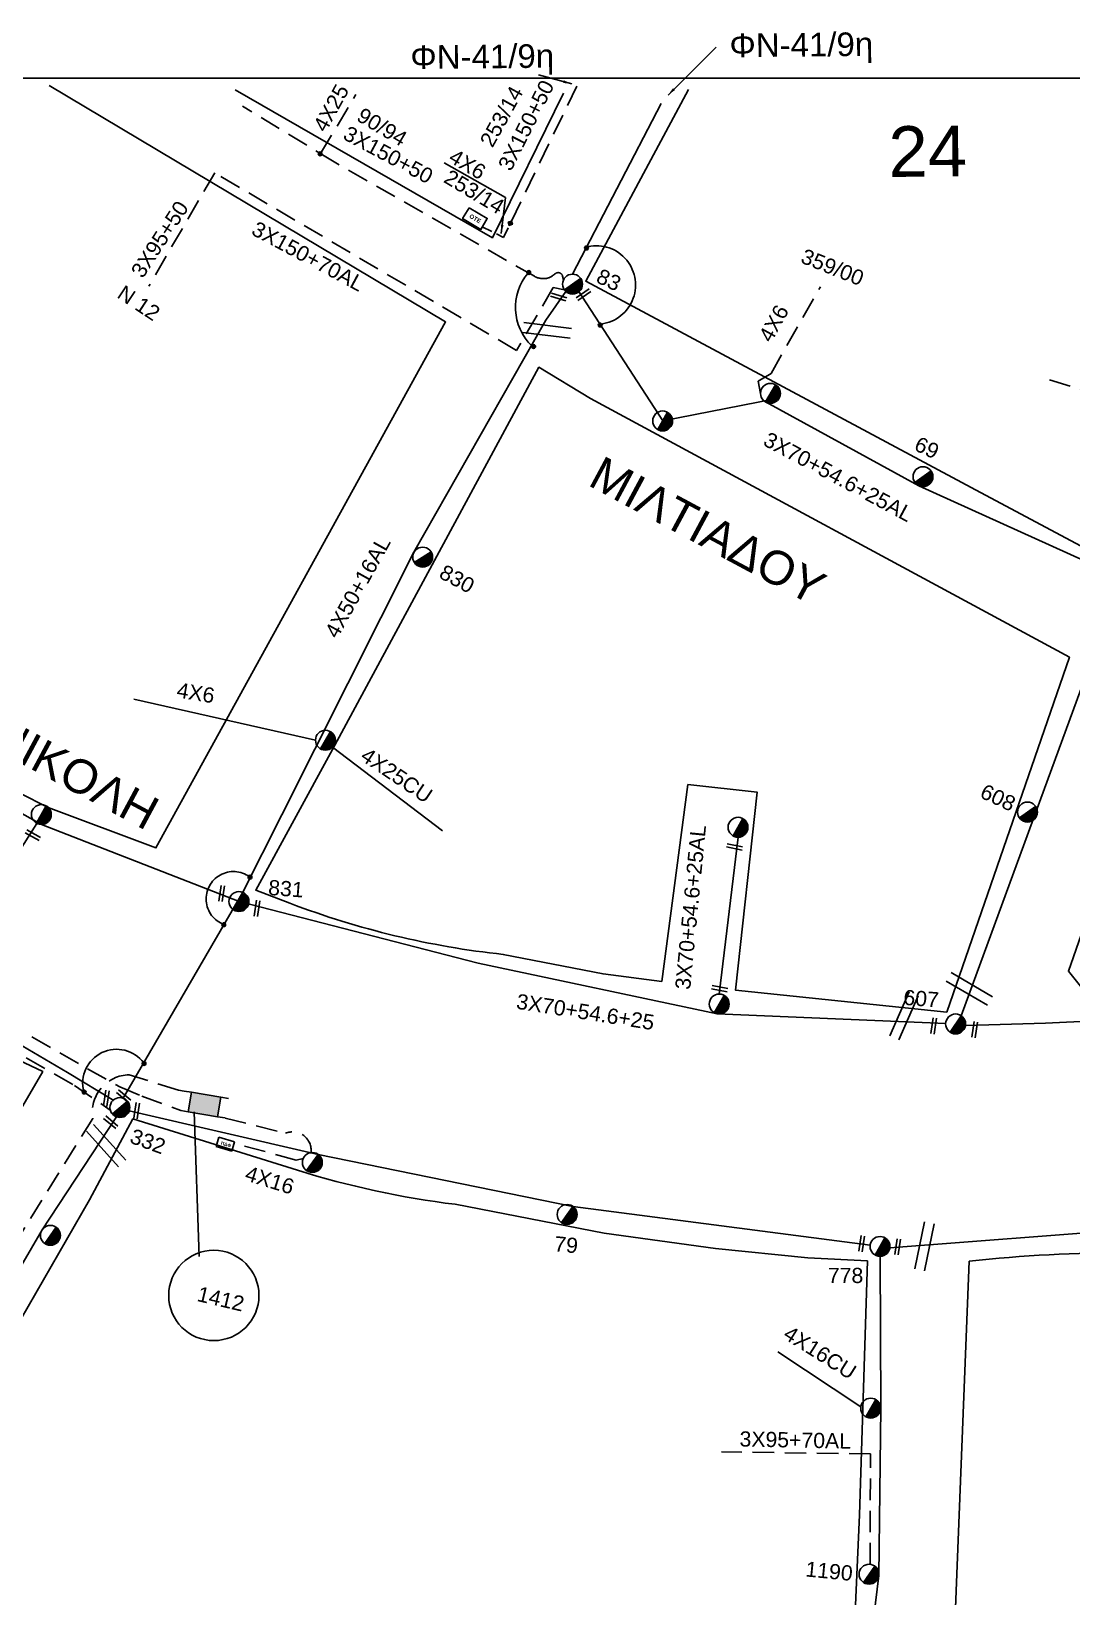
# Model space of a CAD drawing. Header units: millimetres. Extents: x 898 to 5598, y 789 to 3443.
# Drawn here: x 2477 to 2600.3, y 1619 to 1804.5 of the extents above; entities that cross this region are included whole.
import ezdxf

# ---------------------------------------------------------------- set-up
doc = ezdxf.new("R2010")
doc.units = ezdxf.units.MM
doc.linetypes.add('DASHED', pattern=[19.05, 12.7, -6.35])
for name, color, linetype in [('Link Box 4 Διευθύνσεων', 7, 'Continuous'), ('Pillar OTE', 7, 'Continuous'), ('Pillar Δημοτικού Φωτισμού', 7, 'Continuous'), ('Άγνωστα', 7, 'Continuous'), ('Γυμνά εναέρια ΧΤ και ΦΟΠ (3Φ)   4x50+16AL', 7, 'Continuous'), ('Εναέρια παροχή ΧΤ 4x16', 7, 'SYN_LINE'), ('Επιγραφές - Σχήματα', 7, 'Continuous'), ('Καλώδια ΧΤ   3x150+50AL XLPE', 7, 'DASHED'), ('Καλώδια ΧΤ   3x150+70AL', 7, 'DASHED'), ('Καλώδια ΧΤ   3x150AL+50CU', 7, 'DASHED'), ('Καλώδια ΧΤ   3x150AL+50XLPE', 7, 'DASHED'), ('Καλώδια ΧΤ   4x25CU', 7, 'DASHED'), ('Μηχανική τομή', 7, 'Continuous'), ('Στύλος ΦΜ', 7, 'Continuous'), ('Στύλος ΦΜ @ 1', 7, 'Continuous'), ('Συνδέσεις', 7, 'Continuous'), ('Συνεστραμμένα ΧΤ   3x70+54.6+25 AL', 7, 'SYN_LINE'), ('Συνεστραμμένα ΧΤ   4x120+25 AL', 7, 'SYN_LINE'), ('Τομή', 7, 'Continuous'), ('Υπόβαθρο ΔΕΗ', 7, 'Continuous'), ('Υπόγεια καλώδια Παροχών ΧΤ   4x16CU', 7, 'DASHED'), ('Υπόγεια καλώδια Παροχών ΧΤ   4x25', 7, 'DASHED'), ('Υπόγεια καλώδια Παροχών ΧΤ   4x6', 7, 'DASHED')]:
    doc.layers.add(name, color=color, linetype=linetype)
doc.styles.add('arial', font='arial.ttf')
doc.styles.get("Standard").update_dxf_attribs({"font": 'arial.ttf'})
doc.linetypes.add('SYN_LINE', pattern='A,0.5,-0.0001,["/\\/\\/\\/",Standard,S=0.1,R=0,X=0,Y=-0.05],-0.25', length=0.7501)
doc.dimstyles.new('ISO-25', dxfattribs={"dimtxt": 2.5, "dimasz": 2.5, "dimexe": 1.25, "dimexo": 0.625, "dimtad": 1, "dimtxsty": 'Standard', "dimcen": 2.5, "dimadec": 0, "dimazin": 0, "dimtfac": 1, "dimtmove": 0, "dimatfit": 3, "dimfxl": 1, "dimarcsym": 0})

# ---------------------------------------------------------------- blocks, each defined once
blk = doc.blocks.new('ΥΠΑΡΧΩΝ ΤΣΙΜΕΝΤΕΝΙΟΣ ΣΤΥΛΟΣ')
at = {"layer": 'Στύλος ΦΜ'}
blk.add_hatch(color=7, dxfattribs=at).paths.add_polyline_path([(-1.29, -2.28, 0.574793), (2.62, 0, 0.268822), (1.3, 2.27)])
at = {"layer": 'Στύλος ΦΜ', "color": 7}
blk.add_line((-1.29, -2.28), (1.3, 2.27), dxfattribs=at)
blk.add_circle((0, 0), 2.62, dxfattribs=at)
at = {"layer": 'Στύλος ΦΜ', "flags": 4}
for tag, p in [('ΑΡΙΘΜΟΣ', (-4.68, 8.05)), ('ΤΥΠΟΣ', (-4.91, 3.03))]:
    blk.add_attdef(tag, p, '', height=4, dxfattribs=at)
blk = doc.blocks.new('LINK BOX 4 ΑΝΑΧΩΡΗΣΕΩΝ')
at = {"layer": 'Link Box 4 Διευθύνσεων', "ltscale": 40}
blk.add_hatch(color=256, dxfattribs=at).paths.add_polyline_path([(-3.54, 0), (-3.54, -4.67), (3.54, -4.67), (3.54, 0)])
for p, q in [((-3.54, 0), (-5.33, 0)), ((5.33, 0), (3.54, 0)), ((-3.54, -4.67), (-5.33, -4.67)), ((5.33, -4.67), (3.54, -4.67))]:
    blk.add_line(p, q, dxfattribs=at)
blk.add_lwpolyline([(-3.54, -4.67), (-3.54, 0), (3.54, 0), (3.54, -4.67)], close=True, dxfattribs=at)
blk = doc.blocks.new('ΤΟΜΗ')
at = {"layer": 'Τομή', "ltscale": 40}
for p, q in [((-5.68, 0), (5.68, 0)), ((5.68, -2.33), (-5.68, -2.33))]:
    blk.add_line(p, q, dxfattribs=at)
blk = doc.blocks.new('ΜΗΧΑΝΙΚΗ ΤΟΜΗ')
at = {"layer": 'Μηχανική τομή', "ltscale": 40}
for p, q in [((-1.89, 0.78), (1.89, 0.78)), ((1.89, 0), (-1.89, 0))]:
    blk.add_line(p, q, dxfattribs=at)
blk = doc.blocks.new('_ΣΥΝΔΕΣΗ')
at = {"layer": 'Συνδέσεις', "linetype": 'SYN_LINE', "ltscale": 40}
blk.add_hatch(color=256, dxfattribs=at).paths.add_polyline_path([(0.5, -0.01, 1), (-0.5, -0.01, 1)])
at = {"layer": 'Συνδέσεις'}
blk.add_circle((0, -0.01), 0.5, dxfattribs=at)
blk = doc.blocks.new('PILLAR ΔΗΜΟΤΙΚΟΥ ΦΩΤΙΣΜΟΥ')
at = {"layer": 'Pillar Δημοτικού Φωτισμού', "ltscale": 40}
for p, q in [((-3.64, 2), (3.07, 2)), ((-3.64, -2), (-3.64, 2)), ((3.07, 2), (3.07, -2)), ((3.07, -2), (-3.64, -2))]:
    blk.add_line(p, q, dxfattribs=at)
at = {"layer": 'Pillar Δημοτικού Φωτισμού', "insert": (-2.13, 0.69), "char_height": 1.3575, "width": 109.961, "attachment_point": 1}
blk.add_mtext('{\\fArial|b1|i0|c161|p34;ΠΔΦ}', dxfattribs=at)
blk = doc.blocks.new('TSONTA XT1')
at = {"ltscale": 40}
h = blk.add_hatch(color=256, dxfattribs=at)
h.dxf.hatch_style = 1
h.paths.add_polyline_path([(595.96, 2487.66), (597.07, 2488.77), (595.96, 2489.87), (594.85, 2488.77)])
blk.add_lwpolyline([(594.85, 2488.77), (595.96, 2489.87), (597.07, 2488.77), (595.96, 2487.66)], close=True, dxfattribs=at)
blk = doc.blocks.new('PILLAR ΟΤΕ')
at = {"layer": 'Pillar OTE', "ltscale": 40}
blk.add_lwpolyline([(-3.31, 2.02), (3.39, 2.02), (3.39, -1.99), (-3.31, -1.99)], close=True, dxfattribs=at)
at = {"layer": 'Pillar OTE', "insert": (-1.81, 0.71), "char_height": 1.3575, "width": 109.961, "attachment_point": 1}
blk.add_mtext('{\\fArial|b1|i0|c161|p34;OTE}', dxfattribs=at)

msp = doc.modelspace()

# ---------------------------------------------------------------- linework, layer by layer
at = {"layer": 'Άγνωστα', "color": 27}
msp.add_lwpolyline([(2587.24, 1687.83), (2603.2, 1731.34), (2609.86, 1751.28), (2619.66, 1782.44), (2626.18, 1800.46)], dxfattribs=at)
at = {"layer": 'Άγνωστα', "color": 6}
msp.add_lwpolyline([(2551.67, 1795.97), (2541.14, 1775.72)], dxfattribs=at)
at = {"layer": 'Άγνωστα', "color": 6, "linetype": 'DASHED', "ltscale": 0.2}
msp.add_lwpolyline([(2498.75, 1787.73), (2490.95, 1774.32)], dxfattribs=at)
at = {"layer": 'Άγνωστα', "color": 27, "linetype": 'DASHED', "ltscale": 0.2}
msp.add_lwpolyline([(2397.01, 1723.67), (2397.01, 1723.67), (2400.59, 1728.63), (2413.46, 1720.51, -0.40842), (2413.82, 1718.96, 0.316755), (2413.93, 1717.32), (2436.16, 1704.04), (2436.28, 1703.52, 0.518542), (2441.23, 1701.48), (2461.33, 1690.93), (2461.46, 1690.47, 0.448483), (2465.46, 1688.48, -0.204465), (2466.45, 1688.46), (2482.11, 1679.58), (2486.37, 1676.64)], format="xyb", dxfattribs=at)
at = {"layer": 'Άγνωστα', "color": 85, "linetype": 'SYN_LINE', "ltscale": 20}
msp.add_lwpolyline([(2464.9, 1690.54), (2477.67, 1710.61)], dxfattribs=at)
at = {"layer": 'Άγνωστα', "color": 1, "linetype": 'SYN_LINE', "ltscale": 20}
msp.add_lwpolyline([(2696.56, 1698.6), (2656.34, 1690.67), (2631.5, 1688.57), (2597.22, 1686.95), (2587.81, 1686.67)], dxfattribs=at)
at = {"layer": 'Άγνωστα', "color": 133, "linetype": 'SYN_LINE', "ltscale": 20}
msp.add_lwpolyline([(2488.62, 1676.55), (2511.01, 1671.4), (2541.2, 1665.24), (2576.45, 1660.64)], dxfattribs=at)
at = {"layer": 'Άγνωστα', "color": 1, "linetype": 'DASHED', "ltscale": 0.2}
msp.add_lwpolyline([(2576.43, 1622.81), (2576.48, 1635.89), (2558.8, 1636.15)], dxfattribs=at)
at = {"layer": 'Γυμνά εναέρια ΧΤ και ΦΟΠ (3Φ)   4x50+16AL', "color": 27, "ltscale": 40}
msp.add_lwpolyline([(2540.35, 1773.68), (2537.98, 1770.26), (2522.37, 1742.77), (2506.7, 1711.64), (2502.08, 1702.46), (2500.82, 1700.29)], dxfattribs=at)
at = {"layer": 'Γυμνά εναέρια ΧΤ και ΦΟΠ (3Φ)   4x50+16AL', "color": 1, "ltscale": 40}
msp.add_lwpolyline([(2573.57, 1582.33), (2575.11, 1602.04), (2577.48, 1621.5), (2577.69, 1641.31), (2577.61, 1659.31)], dxfattribs=at)
at = {"layer": 'Επιγραφές - Σχήματα'}
msp.add_lwpolyline([(2932.69, 801.84), (2932.69, 1798.94), (924.79, 1798.94), (924.79, 801.84)], dxfattribs=at)
at = {"layer": 'Επιγραφές - Σχήματα', "linetype": 'Continuous', "ltscale": 20}
msp.add_lwpolyline([(2496.91, 1659.29), (2496.31, 1676.45)], dxfattribs=at)
at = {"layer": 'Επιγραφές - Σχήματα', "color": 133, "linetype": 'DASHED', "ltscale": 0.2}
msp.add_lwpolyline([(2499.98, 1675.71), (2507.13, 1673.9), (2507.13, 1673.9), (2507.13, 1673.9), (2507.13, 1673.9), (2507.13, 1673.9)], dxfattribs=at)
at = {"layer": 'Επιγραφές - Σχήματα', "linetype": 'Continuous', "ltscale": 20}
msp.add_circle((2498.64, 1654.68), 5.35, dxfattribs=at)
at = {"layer": 'Επιγραφές - Σχήματα', "color": 133, "linetype": 'DASHED', "ltscale": 0.2}
msp.add_arc((2507.98, 1671.87), 2.2, 353.0848, 112.8284, dxfattribs=at)
at = {"layer": 'Καλώδια ΧΤ   3x150+50AL XLPE', "color": 62, "linetype": 'DASHED', "ltscale": 0.2}
msp.add_lwpolyline([(2393.83, 1725.21), (2393.83, 1725.21), (2399.75, 1733.85), (2418.67, 1721.77), (2418.07, 1720.84), (2441.98, 1706.24), (2442.58, 1704.64), (2464.55, 1693.37), (2465.84, 1692.7, -0.2359), (2467.12, 1690.96), (2487.5, 1679.39), (2490.1, 1678.31), (2494.72, 1676.6)], format="xyb", dxfattribs=at)
at = {"layer": 'Καλώδια ΧΤ   3x150+50AL XLPE', "color": 133, "linetype": 'DASHED', "ltscale": 0.2}
msp.add_lwpolyline([(2495.11, 1678.9), (2494.44, 1679.02), (2488.62, 1680.83, 0.458438), (2484.3, 1675.67), (2472.02, 1655.91), (2461.1, 1636.35), (2458.31, 1631.95), (2453.49, 1621.86), (2450.97, 1616.58), (2448.49, 1611.39, -0.016558), (2448.04, 1610.52, -0.016558)], format="xyb", dxfattribs=at)
at = {"layer": 'Καλώδια ΧΤ   3x150+70AL', "color": 6, "ltscale": 0.2}
msp.add_lwpolyline([(2540.2, 1773.86), (2538.88, 1774.14), (2534.52, 1766.69), (2498.75, 1787.73)], dxfattribs=at)
at = {"layer": 'Καλώδια ΧΤ   3x150AL+50CU', "color": 6, "linetype": 'DASHED', "ltscale": 0.2}
msp.add_lwpolyline([(2533.92, 1782.01), (2541.88, 1798.49)], dxfattribs=at)
at = {"layer": 'Καλώδια ΧΤ   3x150AL+50CU', "color": 27, "ltscale": 0.2}
msp.add_lwpolyline([(2540.09, 1775.04), (2539.99, 1775.48, 0.580839), (2539.09, 1775.76, -0.131389), (2538.16, 1775.25, -0.192057), (2536.66, 1775.47), (2512.92, 1789.02), (2502.05, 1795.62)], format="xyb", dxfattribs=at)
at = {"layer": 'Καλώδια ΧΤ   3x150AL+50XLPE', "color": 27, "linetype": 'DASHED', "ltscale": 0.2}
msp.add_lwpolyline([(2615.61, 1772.51), (2611.07, 1759.12), (2597.5, 1763.25)], dxfattribs=at)
at = {"layer": 'Καλώδια ΧΤ   3x150AL+50XLPE', "color": 7, "linetype": 'DASHED', "ltscale": 20}
for centre, radius, start, end in [((2543.97, 1774.44), 4.66, 277.3421, 106.0538), ((2540.73, 1771.77), 6.33, 139.8879, 225.8479), ((2500.97, 1701.68), 3.24, 54.0659, 249.6663), ((2487.12, 1679.82), 4.03, 36.8408, 194.2923)]:
    msp.add_arc(centre, radius, start, end, dxfattribs=at)
at = {"layer": 'Καλώδια ΧΤ   4x25CU', "color": 27, "linetype": 'SYN_LINE', "ltscale": 20}
msp.add_lwpolyline([(2512.7, 1719.66), (2525.76, 1709.75)], dxfattribs=at)
at = {"layer": 'Συνεστραμμένα ΧΤ   3x70+54.6+25 AL', "color": 6, "ltscale": 20}
for points in [[(2564.97, 1760.89), (2551.85, 1758.33), (2541.82, 1773.78)], [(2603.96, 1740.81), (2582.22, 1750.64), (2564.04, 1760.58)]]:
    msp.add_lwpolyline(points, dxfattribs=at)
at = {"layer": 'Συνεστραμμένα ΧΤ   3x70+54.6+25 AL', "color": 85, "linetype": 'SYN_LINE', "ltscale": 20}
msp.add_lwpolyline([(2450.99, 1725.7), (2478.2, 1710.5), (2501.63, 1701.37), (2529.99, 1694.07), (2558.3, 1688.07), (2585.4, 1686.91)], dxfattribs=at)
at = {"layer": 'Συνεστραμμένα ΧΤ   3x70+54.6+25 AL', "color": 85, "ltscale": 20}
msp.add_lwpolyline([(2558.55, 1690.4), (2560.78, 1708.99)], dxfattribs=at)
at = {"layer": 'Συνεστραμμένα ΧΤ   3x70+54.6+25 AL', "color": 151, "linetype": 'SYN_LINE', "ltscale": 20}
msp.add_lwpolyline([(2438.77, 1704.26), (2438.75, 1704.16), (2464.45, 1690.99), (2481.29, 1681.1), (2486.78, 1677.8)], dxfattribs=at)
at = {"layer": 'Συνεστραμμένα ΧΤ   3x70+54.6+25 AL', "color": 6, "linetype": 'SYN_LINE', "ltscale": 20}
msp.add_lwpolyline([(2578.78, 1660.34), (2607.66, 1662.53), (2632.88, 1663.4), (2659.68, 1667.05), (2687.18, 1671.36), (2719.48, 1676.41), (2719.5, 1676.36)], dxfattribs=at)
at = {"layer": 'Συνεστραμμένα ΧΤ   4x120+25 AL', "color": 27, "linetype": 'SYN_LINE', "ltscale": 20}
msp.add_lwpolyline([(2500.82, 1700.29), (2487.91, 1678.06)], dxfattribs=at)
at = {"layer": 'Συνεστραμμένα ΧΤ   4x120+25 AL', "color": 2, "ltscale": 20}
msp.add_lwpolyline([(2487.11, 1675.85), (2478.29, 1662.44), (2461.37, 1633.47), (2449.56, 1609.02), (2446.76, 1605.26), (2425.11, 1580.54), (2408.95, 1553.76)], dxfattribs=at)
at = {"layer": 'Υπόβαθρο ΔΕΗ'}
for points in [[(2446.03, 1798.52), (2426.2, 1772.7), (2411.48, 1751.52), (2440.68, 1732.67), (2458.33, 1722.95), (2479.02, 1712.51), (2491.78, 1707.72), (2526.11, 1770.07), (2479.12, 1798.07)], [(2554.9, 1797.61), (2542.72, 1774.88), (2588.4, 1750.45), (2604.33, 1741.95), (2613.74, 1770.97), (2618.65, 1786.68), (2622.2, 1798.01)], [(2540.11, 1797.17), (2531.66, 1780.04), (2501.16, 1797.59)], [(2603.7, 1688.4), (2599.94, 1693.1), (2618.04, 1745.02), (2631.38, 1784.99), (2634.41, 1793.07), (2688.03, 1773.22), (2677.41, 1738.84)], [(2533.23, 1784.8), (2525.93, 1788.94)], [(2352.2, 1687.84), (2358.18, 1695.99), (2370.06, 1711.37), (2384.54, 1730.1), (2386.9, 1733.64), (2410.68, 1718.07), (2435.54, 1703.18), (2449.37, 1694.9), (2478.36, 1681.21), (2457.68, 1645.8), (2446.51, 1625.83), (2398.18, 1657.11), (2359.15, 1683.07), (2352.2, 1687.84)]]:
    msp.add_lwpolyline(points, dxfattribs=at)
for points in [[(2585.52, 1688.24), (2600.07, 1730.33), (2543.29, 1760.99), (2537.17, 1764.7), (2512.71, 1719.37), (2503.62, 1702.7), (2507.67, 1701.16, 0.064246), (2532.94, 1695.1), (2544.79, 1692.79), (2551.74, 1691.89), (2554.83, 1715.22), (2563.03, 1714.34), (2560.49, 1690.86), (2585.52, 1688.24)], [(2456.99, 1620.08), (2472.97, 1647.06), (2483.91, 1666), (2489.03, 1675.6), (2508.55, 1669.52, 0.044871), (2527.24, 1665.48), (2544.92, 1662.08), (2558.1, 1660.26), (2569.07, 1659.15), (2576.12, 1658.78), (2575.18, 1628.69), (2574.49, 1613.54), (2573.72, 1593.98), (2558.54, 1594.56, -0.050227), (2501.08, 1602.56, -0.053215), (2472.95, 1612.67, 0.008527), (2456.99, 1620.08, -1.064285)], [(2588.17, 1658.73), (2585.6, 1593.61), (2600.21, 1593.53), (2638.16, 1595.46), (2662.85, 1599.06), (2677.75, 1601.63), (2694.87, 1604.57), (2701.21, 1632.7), (2703.84, 1644.35), (2710.29, 1670.47), (2707.62, 1673.27), (2667.46, 1665.39, -0.032778), (2628.16, 1660.31, -0.017361), (2607.17, 1659.72, 0.029543), (2588.17, 1658.73, -3.72203)]]:
    msp.add_lwpolyline(points, format="xyb", dxfattribs=at)
at = {"layer": 'Υπόγεια καλώδια Παροχών ΧΤ   4x16CU', "color": 7, "linetype": 'DASHED', "ltscale": 0.2}
msp.add_lwpolyline([(2509.25, 1670.91), (2508.41, 1670.73), (2501.01, 1672.73)], dxfattribs=at)
at = {"layer": 'Υπόγεια καλώδια Παροχών ΧΤ   4x16CU', "color": 1, "linetype": 'SYN_LINE', "ltscale": 10}
msp.add_lwpolyline([(2575.34, 1641.47), (2565.49, 1648.01)], dxfattribs=at)
at = {"layer": 'Υπόγεια καλώδια Παροχών ΧΤ   4x25', "color": 27, "ltscale": 0.2}
msp.add_lwpolyline([(2511.29, 1790.01), (2515.49, 1797.03)], dxfattribs=at)
at = {"layer": 'Υπόγεια καλώδια Παροχών ΧΤ   4x6', "color": 6, "linetype": 'DASHED', "ltscale": 0.1}
msp.add_lwpolyline([(2530.45, 1781.33), (2532.96, 1780.09), (2533.69, 1781.55), (2533.69, 1781.55)], dxfattribs=at)
at = {"layer": 'Υπόγεια καλώδια Παροχών ΧΤ   4x6', "color": 6, "ltscale": 0.2}
msp.add_lwpolyline([(2563.44, 1761.6), (2563.16, 1763.05), (2564.69, 1763.96), (2570.54, 1774.24)], dxfattribs=at)
at = {"layer": 'Υπόγεια καλώδια Παροχών ΧΤ   4x6', "color": 27, "linetype": 'SYN_LINE', "ltscale": 20}
msp.add_lwpolyline([(2510.69, 1720.49), (2489.15, 1725.37)], dxfattribs=at)

# ---------------------------------------------------------------- block references
at = {"layer": 'Link Box 4 Διευθύνσεων', "xscale": 0.4999999999999998, "yscale": 0.4999999999999998, "zscale": 0.4999999999999998, "rotation": 350.36202356586}
msp.add_blockref('LINK BOX 4 ΑΝΑΧΩΡΗΣΕΩΝ', (2497.74, 1678.46), dxfattribs=at)
at = {"layer": 'Pillar OTE', "xscale": 0.375, "yscale": 0.375, "zscale": 0.375, "rotation": 329.5945232350573}
msp.add_blockref('PILLAR ΟΤΕ', (2529.58, 1782.32), dxfattribs=at)
at = {"layer": 'Pillar Δημοτικού Φωτισμού', "xscale": 0.2874846351553415, "yscale": 0.2874846351553415, "zscale": 0.2874846351553415, "rotation": 343.9994295123374}
msp.add_blockref('PILLAR ΔΗΜΟΤΙΚΟΥ ΦΩΤΙΣΜΟΥ', (2500.09, 1672.58), dxfattribs=at)
at = {"layer": 'Μηχανική τομή'}
for p, xscale, yscale, zscale, rotation in [((2542.35, 1773.46), 0.4999999999999992, 0.4999999999999992, 0.4999999999999992, 215.1157648971819), ((2539.58, 1773.21), 0.4999999999999992, 0.4999999999999992, 0.4999999999999992, 162.9334105188596), ((2477.1, 1709.07), 0.4999999999999991, 0.4999999999999991, 0.4999999999999991, 331.3613588903322), ((2560.4, 1708.04), 0.4999999999999991, 0.4999999999999991, 0.4999999999999991, 168.8205664182558), ((2499.77, 1702.29), 0.4999999999999992, 0.4999999999999992, 0.4999999999999992, 81.4667052594302), ((2503.94, 1700.52), 0.4999999999999992, 0.4999999999999992, 0.4999999999999992, 81.4667052594302), ((2558.65, 1691.23), 0.4999999999999991, 0.4999999999999991, 0.4999999999999991, 168.8205664182558), ((2584.17, 1686.59), 0.4999999999999992, 0.4999999999999992, 0.4999999999999992, 81.4667052594302), ((2589.01, 1686.15), 0.4999999999999992, 0.4999999999999992, 0.4999999999999992, 81.4667052594302), ((2486.09, 1678.01), 0.4999999999999992, 0.4999999999999992, 0.4999999999999992, 81.4667052594302), ((2488.08, 1678.43), 0.4999999999999994, 0.4999999999999994, 0.4999999999999994, 140.3381558193695), ((2489.7, 1676.55), 0.4999999999999992, 0.4999999999999992, 0.4999999999999992, 81.4667052594302), ((2486.55, 1675.35), 0.4999999999999994, 0.4999999999999994, 0.4999999999999994, 140.3381558193695), ((2575.62, 1660.79), 0.4999999999999992, 0.4999999999999992, 0.4999999999999992, 81.4667052594302), ((2579.9, 1660.41), 0.4999999999999992, 0.4999999999999992, 0.4999999999999992, 81.4667052594302)]:
    msp.add_blockref('ΜΗΧΑΝΙΚΗ ΤΟΜΗ', p, dxfattribs=dict(at, xscale=xscale, yscale=yscale, zscale=zscale, rotation=rotation))
at = {"layer": 'Στύλος ΦΜ @ 1', "ltscale": 40}
ref = msp.add_blockref('ΥΠΑΡΧΩΝ ΤΣΙΜΕΝΤΕΝΙΟΣ ΣΤΥΛΟΣ', (2541.16, 1774.54), dxfattribs=dict(at, xscale=0.4499999999998181, yscale=0.4499999999998181, zscale=0.4499999999998181, rotation=334.9123413651216))
ref.add_attrib('ΤΥΠΟΣ', '83', (2543.82, 1774.83), dxfattribs={"layer": 'Στύλος ΦΜ', "height": 1.8, "rotation": 334.9123, "flags": 4})
at = {"layer": 'Στύλος ΦΜ @ 1', "ltscale": 40, "xscale": 0.4499999999998181, "yscale": 0.4499999999998181, "zscale": 0.4499999999998181}
for p in [(2564.62, 1761.6), (2551.84, 1758.33), (2511.87, 1720.49), (2478.2, 1711.68), (2560.78, 1710.17), (2558.55, 1689.22), (2576.51, 1641.32)]:
    msp.add_blockref('ΥΠΑΡΧΩΝ ΤΣΙΜΕΝΤΕΝΙΟΣ ΣΤΥΛΟΣ', p, dxfattribs=at)
at = {"layer": 'Στύλος ΦΜ @ 1', "ltscale": 40}
ref = msp.add_blockref('ΥΠΑΡΧΩΝ ΤΣΙΜΕΝΤΕΝΙΟΣ ΣΤΥΛΟΣ', (2582.7, 1751.72), dxfattribs=dict(at, xscale=0.4499999999998181, yscale=0.4499999999998181, zscale=0.4499999999998181, rotation=335.0710305154657))
ref.add_attrib('ΤΥΠΟΣ', '69', (2581.52, 1754.93), dxfattribs={"layer": 'Στύλος ΦΜ', "height": 1.8, "rotation": 335.071, "flags": 4})
ref = msp.add_blockref('ΥΠΑΡΧΩΝ ΤΣΙΜΕΝΤΕΝΙΟΣ ΣΤΥΛΟΣ', (2523.4, 1742.19), dxfattribs=dict(at, xscale=0.4499999999998181, yscale=0.4499999999998181, zscale=0.4499999999998181, rotation=331.5337685050312))
ref.add_attrib('ΤΥΠΟΣ', '830', (2525.2, 1739.82), dxfattribs={"layer": 'Στύλος ΦΜ', "height": 1.8, "rotation": 331.5338, "flags": 4})
ref = msp.add_blockref('ΥΠΑΡΧΩΝ ΤΣΙΜΕΝΤΕΝΙΟΣ ΣΤΥΛΟΣ', (2595.09, 1711.97), dxfattribs=dict(at, xscale=0.4499999999998181, yscale=0.4499999999998181, zscale=0.4499999999998181, rotation=335.0710305154657))
ref.add_attrib('ΤΥΠΟΣ', '608', (2589.32, 1713.76), dxfattribs={"layer": 'Στύλος ΦΜ', "height": 1.8, "rotation": 335.071, "flags": 4})
ref = msp.add_blockref('ΥΠΑΡΧΩΝ ΤΣΙΜΕΝΤΕΝΙΟΣ ΣΤΥΛΟΣ', (2501.62, 1701.37), dxfattribs=dict(at, xscale=0.4499999999998181, yscale=0.4499999999998181, zscale=0.4499999999998181, rotation=355.603892306435))
ref.add_attrib('ΤΥΠΟΣ', '831', (2505.04, 1702.16), dxfattribs={"layer": 'Στύλος ΦΜ', "height": 1.8, "rotation": 355.6039, "flags": 4})
ref = msp.add_blockref('ΥΠΑΡΧΩΝ ΤΣΙΜΕΝΤΕΝΙΟΣ ΣΤΥΛΟΣ', (2586.57, 1686.86), dxfattribs=dict(at, xscale=0.4499999999998181, yscale=0.4499999999998181, zscale=0.4499999999998181, rotation=355.603892306435))
ref.add_attrib('ΤΥΠΟΣ', '607', (2580.33, 1689.13), dxfattribs={"layer": 'Στύλος ΦΜ', "height": 1.8, "rotation": 355.6039, "flags": 4})
ref = msp.add_blockref('ΥΠΑΡΧΩΝ ΤΣΙΜΕΝΤΕΝΙΟΣ ΣΤΥΛΟΣ', (2487.51, 1676.95), dxfattribs=dict(at, xscale=0.449999999999818, yscale=0.449999999999818, zscale=0.449999999999818, rotation=339.9476726738417))
ref.add_attrib('ΤΥΠΟΣ', '332', (2488.55, 1672.82), dxfattribs={"layer": 'Στύλος ΦΜ', "height": 1.8, "rotation": 339.9477, "flags": 4})
at = {"layer": 'Στύλος ΦΜ @ 1', "ltscale": 40, "xscale": 0.449999999999818, "yscale": 0.449999999999818, "zscale": 0.449999999999818, "rotation": 354.4496955344281}
for p in [(2510.32, 1670.44), (2479.27, 1661.8)]:
    msp.add_blockref('ΥΠΑΡΧΩΝ ΤΣΙΜΕΝΤΕΝΙΟΣ ΣΤΥΛΟΣ', p, dxfattribs=at)
at = {"layer": 'Στύλος ΦΜ @ 1', "ltscale": 40}
ref = msp.add_blockref('ΥΠΑΡΧΩΝ ΤΣΙΜΕΝΤΕΝΙΟΣ ΣΤΥΛΟΣ', (2540.52, 1664.28), dxfattribs=dict(at, xscale=0.449999999999818, yscale=0.449999999999818, zscale=0.449999999999818, rotation=354.4496955344281))
ref.add_attrib('ΤΥΠΟΣ', '79', (2538.93, 1659.93), dxfattribs={"layer": 'Στύλος ΦΜ', "height": 1.8, "rotation": 354.4497, "flags": 4})
ref = msp.add_blockref('ΥΠΑΡΧΩΝ ΤΣΙΜΕΝΤΕΝΙΟΣ ΣΤΥΛΟΣ', (2577.61, 1660.49), dxfattribs=dict(at, xscale=0.4499999999998181, yscale=0.4499999999998181, zscale=0.4499999999998181))
ref.add_attrib('ΤΥΠΟΣ', '778', (2571.43, 1656.15), dxfattribs={"layer": 'Στύλος ΦΜ', "height": 1.8, "flags": 4})
ref = msp.add_blockref('ΥΠΑΡΧΩΝ ΤΣΙΜΕΝΤΕΝΙΟΣ ΣΤΥΛΟΣ', (2576.31, 1621.64), dxfattribs=dict(at, xscale=0.449999999999818, yscale=0.449999999999818, zscale=0.449999999999818, rotation=354.4496955344281))
ref.add_attrib('ΤΥΠΟΣ', '1190', (2568.71, 1621.38), dxfattribs={"layer": 'Στύλος ΦΜ', "height": 1.8, "rotation": 354.4497, "flags": 4})
at = {"layer": 'Συνδέσεις', "xscale": 0.4499999999999886, "yscale": 0.4499999999999886, "zscale": 0.4499999999999886}
for p in [(2511.25, 1789.99), (2542.82, 1778.83), (2535.97, 1775.93), (2544.43, 1769.7), (2536.55, 1767.16), (2502.93, 1704.26), (2499.82, 1698.62), (2490.37, 1682.17), (2483.28, 1678.79)]:
    msp.add_blockref('_ΣΥΝΔΕΣΗ', p, dxfattribs=at)
at = {"layer": 'Συνδέσεις', "xscale": 0.2558602428279081, "yscale": 0.2558602428279081, "zscale": 0.2558602428279081, "rotation": 333.8565508768283}
msp.add_blockref('TSONTA XT1', (2116.33, 1277.32), dxfattribs=at)
at = {"layer": 'Τομή'}
for p, xscale, yscale, zscale, rotation in [((2538.22, 1769.64), 0.4999999999999999, 0.4999999999999999, 0.4999999999999999, 353.0683573495118), ((2587.91, 1690.51), 0.4999999999999999, 0.4999999999999999, 0.4999999999999999, 149.7995278513845), ((2581, 1687.59), 0.5, 0.5, 0.5, 246.2310675850567), ((2485.45, 1672.04), 0.5, 0.5, 0.5, 132.323087168944), ((2582.32, 1660.61), 0.4999999999999999, 0.4999999999999999, 0.4999999999999999, 78.35414016098234)]:
    msp.add_blockref('ΤΟΜΗ', p, dxfattribs=dict(at, xscale=xscale, yscale=yscale, zscale=zscale, rotation=rotation))

# ---------------------------------------------------------------- texts
at = {"ltscale": 40, "char_height": 4, "width": 94.4586, "attachment_point": 1, "rotation": 331.7565, "style": 'arial'}
for s, insert in [('ΜΙΛΤΙΑΔΟΥ', (2544.73, 1754.3)), ('ΠΑΠΑΝΙΚΟΛΗ', (2459.97, 1730.74))]:
    msp.add_mtext(s, dxfattribs=dict(at, insert=insert))
at = {"layer": 'Άγνωστα', "ltscale": 40, "attachment_point": 1, "style": 'arial'}
for s, insert, char_height, width, rotation in [('ΦΝ-41/9η', (2559.75, 1804.23), 2.8, 7.1535, 0.5869), ('ΦΝ-41/9η', (2521.93, 1802.83), 2.8, 7.1535, 0.5869), ('90/94', (2516.35, 1795.57), 1.8, 11.3386, 329.1485), ('24', (2578.58, 1793.24), 6, 7.1535, 0.5869), ('4Χ6', (2527.26, 1790.68), 1.8, 11.3386, 329.1485), ('253/14', (2526.68, 1788.24), 1.8, 11.3386, 329.1485), ('3X95+50', (2488.71, 1776.11), 1.8, 31.6072, 56.9394), ('359/00', (2568.74, 1778.81), 1.8, 11.3386, 338.3544), ('N 12', (2488.04, 1774.53), 1.8, 11.3386, 326.4193), ('3X70+54.6+25', (2534.68, 1690.46), 1.8, 31.6072, 351.0606), ('1412', (2496.96, 1655.79), 1.8, 11.3386, 346.719), ('3X95+70AL', (2560.98, 1638.58), 1.8, 31.6072, 358.8603)]:
    msp.add_mtext(s, dxfattribs=dict(at, insert=insert, char_height=char_height, width=width, rotation=rotation))
at = {"layer": 'Γυμνά εναέρια ΧΤ και ΦΟΠ (3Φ)   4x50+16AL', "ltscale": 40, "insert": (2511.7, 1733.3), "char_height": 1.8, "width": 31.6072, "attachment_point": 1, "rotation": 61.003, "style": 'arial'}
msp.add_mtext('4X50+16AL', dxfattribs=at)
at = {"layer": 'Εναέρια παροχή ΧΤ 4x16', "ltscale": 20, "insert": (2502.74, 1670.08), "char_height": 1.8, "width": 31.6072, "attachment_point": 1, "rotation": 342.7233, "style": 'arial'}
msp.add_mtext('4X16', dxfattribs=at)
at = {"layer": 'Καλώδια ΧΤ   3x150+70AL', "ltscale": 0.2, "insert": (2503.81, 1782.09), "char_height": 1.8, "width": 31.6072, "attachment_point": 1, "rotation": 331.808, "style": 'arial'}
msp.add_mtext('3X150+70AL', dxfattribs=at)
at = {"layer": 'Καλώδια ΧΤ   3x150AL+50CU', "ltscale": 0.2, "char_height": 1.8, "width": 31.6072, "attachment_point": 1, "style": 'arial'}
for insert, rotation in [((2532.25, 1788.63), 63.206), ((2514.67, 1793.4), 331.808)]:
    msp.add_mtext('3X150+50', dxfattribs=dict(at, insert=insert, rotation=rotation))
at = {"layer": 'Καλώδια ΧΤ   4x25CU', "ltscale": 0.2, "insert": (2516.89, 1719.74), "char_height": 1.8, "width": 31.6072, "attachment_point": 1, "rotation": 325.9409, "style": 'arial'}
msp.add_mtext('4X25CU', dxfattribs=at)
at = {"layer": 'Συνεστραμμένα ΧΤ   3x70+54.6+25 AL', "ltscale": 20, "char_height": 1.8, "width": 31.6072, "attachment_point": 1, "style": 'arial'}
for insert, rotation in [((2564.47, 1757.12), 331.808), ((2553.31, 1691.04), 84.4529)]:
    msp.add_mtext('3X70+54.6+25AL', dxfattribs=dict(at, insert=insert, rotation=rotation))
at = {"layer": 'Υπόγεια καλώδια Παροχών ΧΤ   4x16CU', "ltscale": 0.2, "insert": (2566.96, 1651.21), "char_height": 1.8, "width": 31.6072, "attachment_point": 1, "rotation": 327.8425, "style": 'arial'}
msp.add_mtext('4X16CU', dxfattribs=at)
at = {"layer": 'Υπόγεια καλώδια Παροχών ΧΤ   4x25', "ltscale": 0.2, "char_height": 1.8, "width": 31.6072, "attachment_point": 1, "rotation": 61.003, "style": 'arial'}
for s, insert in [('4X25', (2510.32, 1793.3)), ('253/14', (2530.09, 1791.49))]:
    msp.add_mtext(s, dxfattribs=dict(at, insert=insert))
at = {"layer": 'Υπόγεια καλώδια Παροχών ΧΤ   4x6', "ltscale": 0.2, "char_height": 1.8, "width": 31.6072, "attachment_point": 1, "style": 'arial'}
for insert, rotation in [((2563.13, 1768.38), 61.003), ((2494.45, 1727.36), 350.5647)]:
    msp.add_mtext('4X6', dxfattribs=dict(at, insert=insert, rotation=rotation))

# ---------------------------------------------------------------- leaders
at = {"layer": 'Επιγραφές - Σχήματα', "ltscale": 40}
for points in [[(2552.48, 1796.95), (2558.17, 1802.64)], [(2541.06, 1798.28), (2537.11, 1799.36)], [(2532.7, 1780.56), (2533.23, 1784.8)]]:
    msp.add_leader(points, dimstyle='ISO-25', override={"dimasz": 1, "dimtad": 0}, dxfattribs=at)

doc.saveas('drawing.dxf')
